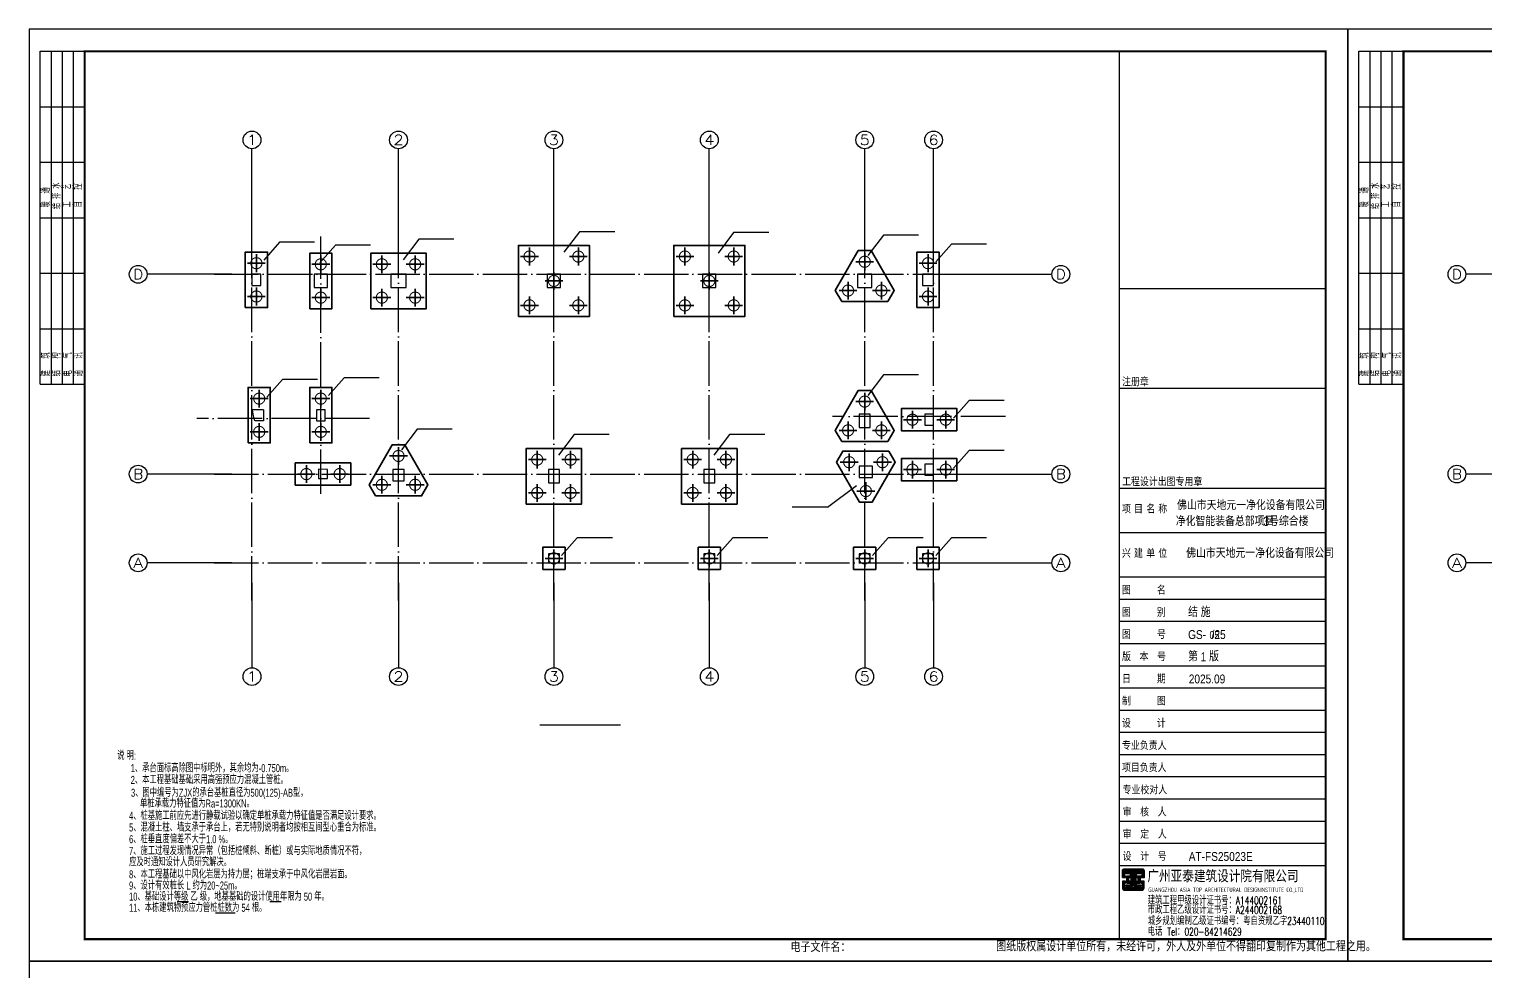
# Model space of a CAD drawing. Extents: x 299218 to 746073, y -331171 to -40619.
# Drawn here: x 430260 to 495875, y -257919 to -215444 of the extents above; entities that cross this region are included whole.
import ezdxf
from ezdxf.enums import TextEntityAlignment as Align

# ---------------------------------------------------------------- set-up
doc = ezdxf.new("R2010")
doc.units = 0
doc.header["$LTSCALE"] = 1000
doc.header["$MEASUREMENT"] = 0
doc.linetypes.add('DOTE', pattern=[2.42, 2, -0.2, 0.02, -0.2])
doc.linetypes.add('短虚线', pattern=[187.5, 125, -62.5])
for name, color, linetype in [('13', 4, 'Continuous'), ('14', 2, 'Continuous'), ('_0', 7, 'Continuous'), ('AXIS', 3, 'Continuous'), ('AXIS_TEXT', 7, 'Continuous'), ('DIM_SYMB', 3, 'Continuous'), ('DOTE', 1, 'Continuous'), ('PUB_TEXT', 7, 'Continuous'), ('PUB_TITLE', 4, 'Continuous'), ('柱线', 2, 'Continuous')]:
    doc.layers.add(name, color=color, linetype=linetype)
doc.layers.add('承台', color=32, linetype='Continuous', lineweight=35)
doc.layers.add('桩', color=6, linetype='Continuous', lineweight=18)
doc.styles.add('_HZTXT', font='gs_txt.shx', dxfattribs={"width": 0.8, "bigfont": 'gs_hztxt.shx'})
doc.styles.add('_TCH_AXIS', font='COMPLEX', dxfattribs={"bigfont": 'GBCBIG'})
doc.styles.add('COMPLEX', font='COMPLEX')
doc.styles.add('GS_Rein', font='GS_TXT.shx', dxfattribs={"width": 0.7, "bigfont": 'GS_HZTXT.shx'})
doc.styles.add('HT', font='')
doc.styles.add('HZTXT', font='txt.shx', dxfattribs={"bigfont": 'hztxt.shx'})
doc.styles.add('hztxt0', font='romans.shx', dxfattribs={"bigfont": 'gbcbig0.shx'})
doc.styles.get("Standard").update_dxf_attribs({"font": 'gbenor.shx', "bigfont": 'gbcbig.shx'})
doc.styles.add('宋体', font='')
doc.styles.get('HT').set_extended_font_data('SimHei')
doc.styles.get('宋体').set_extended_font_data('SimSun')

# ---------------------------------------------------------------- blocks, each defined once
blk = doc.blocks.new('_AXISO')
blk.add_circle((0, 0), 0.5)
at = {"layer": 'AXIS_TEXT', "style": 'COMPLEX', "width": 1.041667}
blk.add_attdef('A', text='', height=0.56, dxfattribs=at).set_placement((-0.25, -0.28), (0.25, -0.28), align=Align.FIT)
blk = doc.blocks.new('zw-10')
at = {"layer": 'AXIS'}
for p, q in [((-949035, -406077), (-949035, -401324)), ((-942435, -406077), (-942435, -401324)), ((-935435, -406077), (-935435, -401324)), ((-928435, -406077), (-928435, -401324)), ((-921435, -406077), (-921435, -401324)), ((-918335, -406077), (-918335, -401324)), ((-949935, -406977), (-953760, -406977)), ((-917435, -406977), (-913002, -406977)), ((-949935, -415977), (-953760, -415977)), ((-917435, -415977), (-913002, -415977)), ((-949935, -419977), (-953760, -419977)), ((-917435, -419977), (-913002, -419977)), ((-949035, -420877), (-949035, -424702)), ((-942435, -420877), (-942435, -424702)), ((-935435, -420877), (-935435, -424702)), ((-928435, -420877), (-928435, -424702)), ((-921435, -420877), (-921435, -424702)), ((-918335, -420877), (-918335, -424702))]:
    blk.add_line(p, q, dxfattribs=at)
at = {"layer": 'DOTE', "linetype": 'DOTE'}
for p, q in [((-949035, -421677), (-949035, -405277)), ((-945935, -416868), (-945935, -405277)), ((-942435, -421677), (-942435, -405277)), ((-935435, -421677), (-935435, -405277)), ((-928435, -421677), (-928435, -405277)), ((-921435, -421677), (-921435, -405277)), ((-918335, -421677), (-918335, -405277)), ((-950735, -406977), (-916635, -406977)), ((-943738, -413477), (-951524, -413477)), ((-915100, -413377), (-922887, -413377)), ((-950735, -415977), (-916635, -415977)), ((-950735, -419977), (-916635, -419977))]:
    blk.add_line(p, q, dxfattribs=at)
at = {"layer": 'AXIS'}
ref = blk.add_blockref('_AXISO', (-949035, -400924), dxfattribs=dict(at, xscale=800, yscale=800, zscale=800))
ref.add_attrib('A', '1', dxfattribs={"layer": 'AXIS_TEXT', "height": 453, "style": '_TCH_AXIS', "width": 2.333333}).set_placement((-949261, -401150), (-948809, -401150), align=Align.FIT)
ref = blk.add_blockref('_AXISO', (-942435, -400924), dxfattribs=dict(at, xscale=800, yscale=800, zscale=800))
ref.add_attrib('A', '2', dxfattribs={"layer": 'AXIS_TEXT', "height": 453, "style": '_TCH_AXIS', "width": 1.5}).set_placement((-942661, -401150), (-942209, -401150), align=Align.FIT)
ref = blk.add_blockref('_AXISO', (-935435, -400924), dxfattribs=dict(at, xscale=800, yscale=800, zscale=800))
ref.add_attrib('A', '3', dxfattribs={"layer": 'AXIS_TEXT', "height": 453, "style": '_TCH_AXIS', "width": 1.5}).set_placement((-935661, -401150), (-935209, -401150), align=Align.FIT)
ref = blk.add_blockref('_AXISO', (-928435, -400924), dxfattribs=dict(at, xscale=800, yscale=800, zscale=800))
ref.add_attrib('A', '4', dxfattribs={"layer": 'AXIS_TEXT', "height": 453, "style": '_TCH_AXIS', "width": 1.3125}).set_placement((-928661, -401150), (-928209, -401150), align=Align.FIT)
ref = blk.add_blockref('_AXISO', (-921435, -400924), dxfattribs=dict(at, xscale=800, yscale=800, zscale=800))
ref.add_attrib('A', '5', dxfattribs={"layer": 'AXIS_TEXT', "height": 453, "style": '_TCH_AXIS', "width": 1.5}).set_placement((-921661, -401150), (-921209, -401150), align=Align.FIT)
ref = blk.add_blockref('_AXISO', (-918335, -400924), dxfattribs=dict(at, xscale=800, yscale=800, zscale=800))
ref.add_attrib('A', '6', dxfattribs={"layer": 'AXIS_TEXT', "height": 453, "style": '_TCH_AXIS', "width": 1.5}).set_placement((-918561, -401150), (-918109, -401150), align=Align.FIT)
ref = blk.add_blockref('_AXISO', (-954160, -406977), dxfattribs=dict(at, xscale=800, yscale=800, zscale=800))
ref.add_attrib('A', 'D', dxfattribs={"layer": 'AXIS_TEXT', "height": 453, "style": '_TCH_AXIS', "width": 1.235294}).set_placement((-954386, -407203), (-953934, -407203), align=Align.FIT)
ref = blk.add_blockref('_AXISO', (-912602, -406977), dxfattribs=dict(at, xscale=800, yscale=800, zscale=800))
ref.add_attrib('A', 'D', dxfattribs={"layer": 'AXIS_TEXT', "height": 453, "style": '_TCH_AXIS', "width": 1.235294}).set_placement((-912828, -407203), (-912375, -407203), align=Align.FIT)
ref = blk.add_blockref('_AXISO', (-954160, -415977), dxfattribs=dict(at, xscale=800, yscale=800, zscale=800))
ref.add_attrib('A', 'B', dxfattribs={"layer": 'AXIS_TEXT', "height": 453, "style": '_TCH_AXIS', "width": 1.235294}).set_placement((-954386, -416203), (-953934, -416203), align=Align.FIT)
ref = blk.add_blockref('_AXISO', (-912602, -415977), dxfattribs=dict(at, xscale=800, yscale=800, zscale=800))
ref.add_attrib('A', 'B', dxfattribs={"layer": 'AXIS_TEXT', "height": 453, "style": '_TCH_AXIS', "width": 1.235294}).set_placement((-912828, -416203), (-912375, -416203), align=Align.FIT)
ref = blk.add_blockref('_AXISO', (-954160, -419977), dxfattribs=dict(at, xscale=800, yscale=800, zscale=800))
ref.add_attrib('A', 'A', dxfattribs={"layer": 'AXIS_TEXT', "height": 453, "style": '_TCH_AXIS', "width": 1.166667}).set_placement((-954386, -420203), (-953934, -420203), align=Align.FIT)
ref = blk.add_blockref('_AXISO', (-912602, -419977), dxfattribs=dict(at, xscale=800, yscale=800, zscale=800))
ref.add_attrib('A', 'A', dxfattribs={"layer": 'AXIS_TEXT', "height": 453, "style": '_TCH_AXIS', "width": 1.166667}).set_placement((-912828, -420203), (-912375, -420203), align=Align.FIT)
ref = blk.add_blockref('_AXISO', (-949035, -425102), dxfattribs=dict(at, xscale=800, yscale=800, zscale=800))
ref.add_attrib('A', '1', dxfattribs={"layer": 'AXIS_TEXT', "height": 453, "style": '_TCH_AXIS', "width": 2.333333}).set_placement((-949261, -425328), (-948809, -425328), align=Align.FIT)
ref = blk.add_blockref('_AXISO', (-942435, -425102), dxfattribs=dict(at, xscale=800, yscale=800, zscale=800))
ref.add_attrib('A', '2', dxfattribs={"layer": 'AXIS_TEXT', "height": 453, "style": '_TCH_AXIS', "width": 1.5}).set_placement((-942661, -425328), (-942209, -425328), align=Align.FIT)
ref = blk.add_blockref('_AXISO', (-935435, -425102), dxfattribs=dict(at, xscale=800, yscale=800, zscale=800))
ref.add_attrib('A', '3', dxfattribs={"layer": 'AXIS_TEXT', "height": 453, "style": '_TCH_AXIS', "width": 1.5}).set_placement((-935661, -425328), (-935209, -425328), align=Align.FIT)
ref = blk.add_blockref('_AXISO', (-928435, -425102), dxfattribs=dict(at, xscale=800, yscale=800, zscale=800))
ref.add_attrib('A', '4', dxfattribs={"layer": 'AXIS_TEXT', "height": 453, "style": '_TCH_AXIS', "width": 1.3125}).set_placement((-928661, -425328), (-928209, -425328), align=Align.FIT)
ref = blk.add_blockref('_AXISO', (-921435, -425102), dxfattribs=dict(at, xscale=800, yscale=800, zscale=800))
ref.add_attrib('A', '5', dxfattribs={"layer": 'AXIS_TEXT', "height": 453, "style": '_TCH_AXIS', "width": 1.5}).set_placement((-921661, -425328), (-921209, -425328), align=Align.FIT)
ref = blk.add_blockref('_AXISO', (-918335, -425102), dxfattribs=dict(at, xscale=800, yscale=800, zscale=800))
ref.add_attrib('A', '6', dxfattribs={"layer": 'AXIS_TEXT', "height": 453, "style": '_TCH_AXIS', "width": 1.5}).set_placement((-918561, -425328), (-918109, -425328), align=Align.FIT)
blk = doc.blocks.new('首层墙柱模板')
at = {"layer": '柱线', "color": 6}
for points in [[(-1105943, -453479), (-1105543, -453479), (-1105543, -452979), (-1105943, -452979)], [(-1103143, -453579), (-1102543, -453579), (-1102543, -452979), (-1103143, -452979)], [(-1099693, -453579), (-1098993, -453579), (-1098993, -452979), (-1099693, -452979)], [(-1092643, -453579), (-1092043, -453579), (-1092043, -452979), (-1092643, -452979)], [(-1085643, -453579), (-1085043, -453579), (-1085043, -452979), (-1085643, -452979)], [(-1078668, -453579), (-1078018, -453579), (-1078018, -452979), (-1078668, -452979)], [(-1075743, -453479), (-1075243, -453479), (-1075243, -452979), (-1075743, -452979)], [(-1103043, -459579), (-1102643, -459579), (-1102643, -459079), (-1103043, -459079)], [(-1078593, -459879), (-1078093, -459879), (-1078093, -459279), (-1078593, -459279)], [(-1075643, -459779), (-1075243, -459779), (-1075243, -459279), (-1075643, -459279)], [(-1102943, -462179), (-1102543, -462179), (-1102543, -461779), (-1102943, -461764)], [(-1099593, -462279), (-1099093, -462279), (-1099093, -461779), (-1099593, -461779)], [(-1092593, -462379), (-1092093, -462379), (-1092093, -461779), (-1092593, -461779)], [(-1085593, -462379), (-1085093, -462379), (-1085093, -461779), (-1085593, -461779)], [(-1078593, -462129), (-1077993, -462129), (-1077993, -461629), (-1078593, -461629)], [(-1075643, -462029), (-1075243, -462029), (-1075243, -461529), (-1075643, -461529)], [(-1092593, -465979), (-1092093, -465979), (-1092093, -465579), (-1092593, -465579)], [(-1085593, -465979), (-1085093, -465979), (-1085093, -465579), (-1085593, -465579)], [(-1078593, -465979), (-1078093, -465979), (-1078093, -465579), (-1078593, -465579)], [(-1075743, -465979), (-1075243, -465979), (-1075243, -465579), (-1075743, -465579)]]:
    blk.add_lwpolyline(points, close=True, dxfattribs=at)
for points in [[(-1105418, -459079), (-1105919, -459079)], [(-1105818, -459579), (-1105844, -459479), (-1105878, -459351), (-1105919, -459079)], [(-1105418, -459079), (-1105418, -459579), (-1105818, -459579)]]:
    blk.add_lwpolyline(points, dxfattribs=at)
blk = doc.blocks.new('ZSM1')
for p, q in [((481923, -59895), (482826, -59895)), ((489334, -59895), (490236, -59895)), ((484993, -60785), (486557, -60785))]:
    blk.add_line(p, q)
at = {"style": 'GS_Rein', "width": 0.7}
for s, p in [('说 明:', (477123, -48544, 772)), ('2、本工程基础基础采用高强预应力混凝土管桩。', (478203, -50477)), ('3、图中编号为ZJX的承台基桩直径为500(125)-AB型，', (478226, -51506, 772)), ('4、桩基施工前应先进行静载试验以确定单桩承载力特征值是否满足设计要求。', (478068, -53345, 772)), ('5、混凝土柱、墙支承于承台上，若无特别说明者均按相互间型心重合为标准。', (478068, -54283, 772)), ('6、桩垂直度偏差不大于1.0 %%%。', (478068, -55223, 772)), ('7、施工过程发现情况异常（包括桩倾斜、断桩）或与实际地质情况不符，', (478068, -56161, 772)), ('应及时通知设计人员研究解决。', (478071, -57056, 772)), ('10、基础设计等级 乙 级，地基基础的设计使用年限为 50 年。', (478068, -59817, 772)), ('11、本栋建筑物预应力管桩桩数为 54 根。', (478068, -60708, 772))]:
    blk.add_text(s, height=640, dxfattribs=at).set_placement(p)
at = {"color": 6, "style": 'GS_Rein', "width": 0.7}
for s, p in [('1、承台面标高除图中标明外，其余均为-0.750m。', (478203, -49539)), ('单桩承载力特征值为Ra=1300KN。', (478945, -52366, 772)), ('8、本工程基础以中风化岩层为持力层；桩端支承于中风化岩层岩面。', (478068, -58036, 772)), ('9、设计有效桩长 L 约为20~25m。', (478068, -58927, 772))]:
    blk.add_text(s, height=640, dxfattribs=at).set_placement(p)
blk = doc.blocks.new('弘吉车间2')
at = {"layer": '14'}
h = blk.add_hatch(dxfattribs=at)
h.set_pattern_fill('ANSI31', color=256, scale=100, angle=135, style=0)
h.set_pattern_definition([(180, (-226475.39, -78017.824), (-3e-15, -12.5), [])])
edge = h.paths.add_edge_path()
edge.add_line((-9011, 2855), (-9011, 2773))
edge.add_line((-9011, 2773), (-9152, 2773))
edge.add_line((-9152, 2773), (-9152, 3084))
edge.add_arc((-9062, 3084), 90, 90, 180, ccw=False)
edge.add_line((-9062, 3174), (-8271, 3174))
edge.add_arc((-8271, 3084), 90, 0, 90, ccw=False)
edge.add_line((-8181, 3084), (-8181, 2768))
edge.add_line((-8181, 2768), (-8311, 2768))
edge.add_line((-8311, 2768), (-8311, 2862))
edge.add_line((-8311, 2862), (-8282, 2862))
edge.add_line((-8282, 2862), (-8268, 2862))
edge.add_line((-8268, 2862), (-8268, 3074))
edge.add_line((-8268, 3074), (-9055, 3074))
edge.add_line((-9055, 3074), (-9055, 2855))
edge.add_line((-9055, 2855), (-9011, 2855))
h.paths.add_polyline_path([(-8629, 2622), (-8629, 3030), (-8321, 3030), (-8321, 2942), (-8535, 2942), (-8535, 2855), (-8362, 2855), (-8362, 2525), (-8542, 2525), (-8542, 2442), (-8320, 2442), (-8320, 2365), (-8628, 2365), (-8628, 2526), (-8697, 2526), (-8697, 2365), (-9006, 2365), (-9006, 2442), (-8784, 2442), (-8784, 2525), (-8963, 2525), (-8963, 2855), (-8790, 2855), (-8790, 2942), (-9004, 2942), (-9004, 3030), (-8697, 3030), (-8697, 2622)])
h.paths.add_polyline_path([(-8874, 2772), (-8776, 2772), (-8776, 2616), (-8874, 2616)], flags=16)
h.paths.add_polyline_path([(-8452, 2772), (-8549, 2772), (-8549, 2616), (-8452, 2616)], flags=16)
edge = h.paths.add_edge_path()
edge.add_line((-9011, 2525), (-9011, 2607))
edge.add_line((-9011, 2607), (-9152, 2607))
edge.add_line((-9152, 2607), (-9152, 2296))
edge.add_arc((-9062, 2296), 90, 180, 270)
edge.add_line((-9062, 2206), (-8271, 2206))
edge.add_arc((-8271, 2296), 90, 270, 360)
edge.add_line((-8181, 2296), (-8181, 2612))
edge.add_line((-8181, 2612), (-8311, 2612))
edge.add_line((-8311, 2612), (-8311, 2518))
edge.add_line((-8311, 2518), (-8282, 2518))
edge.add_line((-8282, 2518), (-8268, 2518))
edge.add_line((-8268, 2518), (-8268, 2306))
edge.add_line((-8268, 2306), (-9055, 2306))
edge.add_line((-9055, 2306), (-9055, 2525))
edge.add_line((-9055, 2525), (-9011, 2525))
for p, q in [((-9300, 29320), (-9300, 0)), ((-9300, 29320), (0, 29320)), ((-9300, 24820), (0, 24820)), ((-9300, 20320), (0, 20320)), ((-9300, 18320), (0, 18320)), ((-9300, 16320), (0, 16320)), ((-9300, 15320), (0, 15320)), ((-9300, 14320), (0, 14320)), ((-9300, 13320), (0, 13320)), ((-9300, 12320), (0, 12320)), ((-9300, 11320), (0, 11320)), ((-9300, 10320), (0, 10320)), ((-9300, 9320), (0, 9320)), ((-9300, 8320), (0, 8320)), ((-9300, 7320), (0, 7320)), ((-9300, 6320), (0, 6320)), ((-9300, 5320), (0, 5320)), ((-9300, 4320), (0, 4320)), ((-9300, 3320), (0, 3320)), ((-9300, 3320), (0, 3320))]:
    blk.add_line(p, q, dxfattribs=at)
for points in [[(-9300, 0), (0, 0), (0, 40000), (-9300, 40000)], [(-8874, 2772), (-8776, 2772), (-8776, 2616), (-8874, 2616)], [(-8452, 2772), (-8549, 2772), (-8549, 2616), (-8452, 2616)]]:
    blk.add_lwpolyline(points, close=True, dxfattribs=at)
for points in [[(-9011, 2855), (-9011, 2773), (-9152, 2773), (-9152, 3084, -0.414214), (-9062, 3174), (-8271, 3174, -0.414214), (-8181, 3084), (-8181, 2768), (-8311, 2768), (-8311, 2862), (-8282, 2862), (-8268, 2862), (-8268, 3074), (-9055, 3074), (-9055, 2855)], [(-9011, 2525), (-9011, 2607), (-9152, 2607), (-9152, 2296, 0.414214), (-9062, 2206), (-8271, 2206, 0.414214), (-8181, 2296), (-8181, 2612), (-8311, 2612), (-8311, 2518), (-8282, 2518), (-8268, 2518), (-8268, 2306), (-9055, 2306), (-9055, 2525)]]:
    blk.add_lwpolyline(points, format="xyb", close=True, dxfattribs=at)
blk.add_lwpolyline([(-8629, 2622), (-8629, 2622), (-8629, 3030), (-8321, 3030), (-8321, 2942), (-8535, 2942), (-8535, 2855), (-8362, 2855), (-8362, 2525), (-8542, 2525), (-8542, 2442), (-8320, 2442), (-8320, 2365), (-8628, 2365), (-8628, 2526), (-8697, 2526), (-8697, 2365), (-9006, 2365), (-9006, 2442), (-8784, 2442), (-8784, 2525), (-8963, 2525), (-8963, 2855), (-8790, 2855), (-8790, 2942), (-9004, 2942), (-9004, 3030), (-8697, 3030), (-8697, 2622), (-8629, 2622)], dxfattribs=at)
at = {"layer": '13', "color": 7, "style": '_HZTXT', "width": 0.85}
for s, height, p in [('佛山市天地元一净化设备有限公司', 417.91, (-6694, 19336)), ('净化智能装备总部项目-', 417.91, (-6750, 18616)), ('3号综合楼', 417.9, (-2815, 18616)), ('佛山市天地元一净化设备有限公司', 417.91, (-6282, 17179)), ('结 施', 400, (-6198, 14522)), ('GS-  /25', 400, (-6198, 13522)), ('第 1 版', 400, (-6198, 12522)), ('2025.09', 400, (-6166, 11522)), ('AT-FS25023E', 400, (-6166, 3522))]:
    blk.add_text(s, height=height, dxfattribs=at).set_placement(p)
at = {"layer": '13', "style": 'HZTXT', "width": 0.7}
for s, p in [('建筑工程甲级设计证书号：A144002161', (-8015, 1568)), ('市政工程乙级设计证书号：A244002168', (-8015, 1144)), ('城乡规划编制乙级证书编号：粤自资规乙字23440110', (-8015, 639)), ('电话 Tel：020-84214629', (-8015, 159))]:
    blk.add_text(s, height=350, rotation=359.99972, dxfattribs=at).set_placement(p)
at = {"layer": '14'}
for s, height, style, width, p in [('注册章', 350, '宋体', 0.82, (-9173, 24949)), ('工程设计出图专用章', 350, '宋体', 0.82, (-9173, 20449)), ('项', 350, '宋体', 0.82, (-9176, 19220)), ('目', 350, '宋体', 0.82, (-8632, 19220)), ('名', 350, '宋体', 0.82, (-8081, 19220)), ('称', 350, '宋体', 0.82, (-7542, 19220)), ('兴', 350, '宋体', 0.82, (-9176, 17220)), ('建', 350, '宋体', 0.82, (-8632, 17220)), ('单', 350, '宋体', 0.82, (-8081, 17220)), ('位', 350, '宋体', 0.82, (-7542, 17220)), ('图      名', 350, '宋体', 0.82, (-9176, 15566)), ('图      别', 350, '宋体', 0.82, (-9176, 14566)), ('图      号', 350, '宋体', 0.82, (-9176, 13566)), ('版  本  号', 350, '宋体', 0.82, (-9176, 12566)), ('日      期', 350, '宋体', 0.82, (-9176, 11566)), ('制      图', 350, '宋体', 0.82, (-9176, 10566)), ('设      计', 350, '宋体', 0.82, (-9176, 9566)), ('专业负责人', 350, '宋体', 0.82, (-9176, 8566)), ('项目负责人', 350, '宋体', 0.82, (-9176, 7566)), ('专业校对人', 350, '宋体', 0.82, (-9149, 6566, -24845)), ('审  核  人', 350, '宋体', 0.82, (-9149, 5566, -24845)), ('审  定  人', 350, '宋体', 0.82, (-9149, 4566, -24845)), ('设  计  号', 350, '宋体', 0.82, (-9149, 3566, -24845)), ('广州亚泰建筑设计院有限公司', 480, 'HT', 0.8, (-8033, 2612))]:
    blk.add_text(s, height=height, dxfattribs=dict(at, style=style, width=width)).set_placement(p)
at = {"layer": '14', "width": 0.8}
blk.add_text('GUANGZHOU ASIA TOP ARCHITECTURAL DESIGNINSTITUTE CO.,LTD', height=198, rotation=359.99972, dxfattribs=at).set_placement((-7987, 2124, -24845))
at = {"layer": '14', "style": 'hztxt0'}
for s, p in [('电子文件名：', (-24105, -584)), ('图纸版权属设计单位所有，未经许可，外人及外单位不得翻印复制作为其他工程之用。', (-14838, -548))]:
    blk.add_text(s, height=450, rotation=359.99972, dxfattribs=at).set_placement(p)
blk = doc.blocks.new('$titleblk$00000095')
for p, q in [((-150, 20), (-150, 0)), ((-150, 20), (0, 20)), ((-125, 20), (-125, 0)), ((-100, 20), (-100, 0)), ((-75, 20), (-75, 0)), ((-75, 20), (-75, 0)), ((-50, 20), (-50, 0)), ((-25, 20), (-25, 0)), ((0, 20), (0, 0)), ((-150, 15), (-75, 15)), ((-75, 15), (0, 15)), ((-150, 10), (-75, 10)), ((-75, 10), (0, 10)), ((-150, 5), (-75, 5)), ((-75, 5), (0, 5))]:
    blk.add_line(p, q)
at = {"width": 0.8}
for s, p in [('结   构', (-146.45, 10.91)), ('建   筑', (-146.45, 15.65)), ('给 排 水', (-71.03, 10.9)), ('暖  通', (-70.35, 15.73)), ('电   气', (-146.45, 5.65)), ('工   艺', (-70.35, 6.13)), ('通   讯', (-146.45, 0.88)), ('自   控', (-70.35, 1.24))]:
    blk.add_text(s, height=3.509, dxfattribs=at).set_placement(p)

msp = doc.modelspace()

# ---------------------------------------------------------------- linework, layer by layer
at = {"layer": 'DIM_SYMB', "const_width": 70}
msp.add_lwpolyline([(453254.8, -246797.5), (456897.1, -246797.5)], dxfattribs=at)
at = {"layer": 'PUB_TEXT', "color": 2}
for p, q in [((441538.1, -225049), (440832.7, -225846.4)), ((443118.6, -225049), (441538.1, -225049)), ((447810.8, -224905.3), (447105.4, -225832.6)), ((449391.3, -224905.3), (447810.8, -224905.3)), ((455056.6, -224570), (454351.3, -225497.4)), ((456637.2, -224570), (455056.6, -224570)), ((461994, -224609.3), (461288.7, -225536.7)), ((463574.5, -224609.3), (461994, -224609.3)), ((468738.8, -224720.7), (468033.5, -225648.1)), ((470319.4, -224720.7), (468738.8, -224720.7)), ((444053.9, -225175.6), (443348.5, -225972.9)), ((445634.4, -225175.6), (444053.9, -225175.6)), ((471800.2, -225125.6), (471094.8, -225922.9)), ((473380.7, -225125.6), (471800.2, -225125.6)), ((441675.3, -231225.6), (440969.9, -232022.9)), ((443255.8, -231225.6), (441675.3, -231225.6)), ((444450.2, -231160.2), (443744.8, -231957.5)), ((446030.7, -231160.2), (444450.2, -231160.2)), ((468738.8, -231020.7), (468033.5, -231948.1)), ((470319.4, -231020.7), (468738.8, -231020.7)), ((472600.2, -232175.6), (471894.8, -232972.9)), ((474180.7, -232175.6), (472600.2, -232175.6)), ((447738.8, -233470.7), (447033.5, -234398.1)), ((449319.4, -233470.7), (447738.8, -233470.7)), ((454810.8, -233705.3), (454105.4, -234632.6)), ((456391.3, -233705.3), (454810.8, -233705.3)), ((461810.8, -233705.3), (461105.4, -234632.6)), ((463391.3, -233705.3), (461810.8, -233705.3)), ((472600.2, -234425.6), (471894.8, -235222.9)), ((474180.7, -234425.6), (472600.2, -234425.6)), ((466214.7, -236976.9), (467519.7, -236002.7)), ((466214.7, -236976.9), (464634.1, -236976.9)), ((454950.2, -238360.2), (454244.8, -239157.5)), ((456530.7, -238360.2), (454950.2, -238360.2)), ((461950.2, -238360.2), (461244.8, -239157.5)), ((463530.7, -238360.2), (461950.2, -238360.2)), ((468950.2, -238360.2), (468244.8, -239157.5)), ((470530.7, -238360.2), (468950.2, -238360.2)), ((471800.2, -238360.2), (471094.8, -239157.5)), ((473380.7, -238360.2), (471800.2, -238360.2))]:
    msp.add_line(p, q, dxfattribs=at)
at = {"layer": 'PUB_TITLE'}
for points in [[(430260.2, -257443.9), (489660.2, -257443.9), (489660.2, -215443.9), (430260.2, -215443.9)], [(489660.2, -257443.9), (549060.2, -257443.9), (549060.2, -215443.9), (489660.2, -215443.9)], [(430260.2, -316843.9), (514360.2, -316843.9), (514360.2, -257443.9), (430260.2, -257443.9)]]:
    msp.add_lwpolyline(points, close=True, dxfattribs=at)
at = {"layer": 'PUB_TITLE', "const_width": 100}
for points in [[(432760.2, -256443.9), (488660.2, -256443.9), (488660.2, -216443.9), (432760.2, -216443.9)], [(492160.2, -256443.9), (548060.2, -256443.9), (548060.2, -216443.9), (492160.2, -216443.9)]]:
    msp.add_lwpolyline(points, close=True, dxfattribs=at)
at = {"layer": '承台', "color": 2}
for p, q in [((440497.6, -226390), (440497.6, -225590)), ((443397.6, -226440), (443397.6, -225640)), ((446147.6, -226440), (446147.6, -225640)), ((447647.6, -226440), (447647.6, -225640)), ((452397.6, -225690), (453197.6, -225690)), ((452797.6, -226090), (452797.6, -225290)), ((454597.6, -225690), (455397.6, -225690)), ((454997.6, -226090), (454997.6, -225290)), ((459397.6, -225690), (460197.6, -225690)), ((459797.6, -226090), (459797.6, -225290)), ((461597.6, -225690), (462397.6, -225690)), ((461997.6, -226090), (461997.6, -225290)), ((467897.6, -226324), (467897.6, -225524)), ((470747.6, -226390), (470747.6, -225590)), ((440097.6, -225990), (440897.6, -225990)), ((442997.6, -226040), (443797.6, -226040)), ((445747.6, -226040), (446547.6, -226040)), ((447247.6, -226040), (448047.6, -226040)), ((467497.6, -225924), (468297.6, -225924)), ((470347.6, -225990), (471147.6, -225990)), ((453497.6, -226790), (454297.6, -226790)), ((453897.6, -227190), (453897.6, -226390)), ((460497.6, -226790), (461297.6, -226790)), ((460897.6, -227190), (460897.6, -226390)), ((467147.6, -227623), (467147.6, -226823)), ((468647.6, -227623), (468647.6, -226823)), ((440097.6, -227490), (440897.6, -227490)), ((440497.6, -227890), (440497.6, -227090)), ((442997.6, -227540), (443797.6, -227540)), ((443397.6, -227940), (443397.6, -227140)), ((445747.6, -227540), (446547.6, -227540)), ((446147.6, -227940), (446147.6, -227140)), ((447247.6, -227540), (448047.6, -227540)), ((447647.6, -227940), (447647.6, -227140)), ((452797.6, -228290), (452797.6, -227490)), ((454997.6, -228290), (454997.6, -227490)), ((459797.6, -228290), (459797.6, -227490)), ((461997.6, -228290), (461997.6, -227490)), ((466747.6, -227223), (467547.6, -227223)), ((468247.6, -227223), (469047.6, -227223)), ((470347.6, -227490), (471147.6, -227490)), ((470747.6, -227890), (470747.6, -227090)), ((452397.6, -227890), (453197.6, -227890)), ((454597.6, -227890), (455397.6, -227890)), ((459397.6, -227890), (460197.6, -227890)), ((461597.6, -227890), (462397.6, -227890)), ((440222.7, -232090), (441022.7, -232090)), ((440622.7, -232490), (440622.7, -231690)), ((442997.6, -232090), (443797.6, -232090)), ((443397.6, -232490), (443397.6, -231690)), ((467497.6, -232224), (468297.6, -232224)), ((467897.6, -232624), (467897.6, -231824)), ((470047.6, -233440), (470047.6, -232640)), ((471547.6, -233440), (471547.6, -232640)), ((440622.7, -233990), (440622.7, -233190)), ((443397.6, -233990), (443397.6, -233190)), ((466747.6, -233523), (467547.6, -233523)), ((467147.6, -233923), (467147.6, -233123)), ((468247.6, -233523), (469047.6, -233523)), ((468647.6, -233923), (468647.6, -233123)), ((469647.6, -233040), (470447.6, -233040)), ((471147.6, -233040), (471947.6, -233040)), ((440222.7, -233590), (441022.7, -233590)), ((442997.6, -233590), (443797.6, -233590)), ((446497.6, -234674), (447297.6, -234674)), ((446897.6, -235074), (446897.6, -234274)), ((452747.6, -234840), (453547.6, -234840)), ((453147.6, -235240), (453147.6, -234440)), ((454247.6, -234840), (455047.6, -234840)), ((454647.6, -235240), (454647.6, -234440)), ((459747.6, -234840), (460547.6, -234840)), ((460147.6, -235240), (460147.6, -234440)), ((461247.6, -234840), (462047.6, -234840)), ((461647.6, -235240), (461647.6, -234440)), ((467197.6, -235357), (467197.6, -234557)), ((468697.6, -235357), (468697.6, -234557)), ((470047.6, -235690), (470047.6, -234890)), ((471547.6, -235690), (471547.6, -234890)), ((442347.6, -235490), (443147.6, -235490)), ((442747.6, -235890), (442747.6, -235090)), ((443847.6, -235490), (444647.6, -235490)), ((444247.6, -235890), (444247.6, -235090)), ((466797.6, -234957), (467597.6, -234957)), ((468297.6, -234957), (469097.6, -234957)), ((469647.6, -235290), (470447.6, -235290)), ((471147.6, -235290), (471947.6, -235290)), ((445747.6, -235973), (446547.6, -235973)), ((446147.6, -236373), (446147.6, -235573)), ((447247.6, -235973), (448047.6, -235973)), ((447647.6, -236373), (447647.6, -235573)), ((453147.6, -236740), (453147.6, -235940)), ((454647.6, -236740), (454647.6, -235940)), ((460147.6, -236740), (460147.6, -235940)), ((461647.6, -236740), (461647.6, -235940)), ((467947.6, -236656.1), (467947.6, -235856.1)), ((452747.6, -236340), (453547.6, -236340)), ((454247.6, -236340), (455047.6, -236340)), ((459747.6, -236340), (460547.6, -236340)), ((461247.6, -236340), (462047.6, -236340)), ((467547.6, -236256.1), (468347.6, -236256.1)), ((453497.6, -239290), (454297.6, -239290)), ((453897.6, -239690), (453897.6, -238890)), ((460497.6, -239290), (461297.6, -239290)), ((460897.6, -239690), (460897.6, -238890)), ((467497.6, -239290), (468297.6, -239290)), ((467897.6, -239690), (467897.6, -238890)), ((470347.6, -239290), (471147.6, -239290)), ((470747.6, -239690), (470747.6, -238890))]:
    msp.add_line(p, q, dxfattribs=at)
for points in [[(439997.6, -227990), (440997.6, -227990), (440997.6, -225490), (439997.6, -225490)], [(442897.6, -228040), (443897.6, -228040), (443897.6, -225540), (442897.6, -225540)], [(445647.6, -228040), (448147.6, -228040), (448147.6, -225540), (445647.6, -225540)], [(452297.6, -228390), (455497.6, -228390), (455497.6, -225190), (452297.6, -225190)], [(459297.6, -228390), (462497.6, -228390), (462497.6, -225190), (459297.6, -225190)], [(466858.9, -227723), (468936.3, -227723), (469224.9, -227223), (468186.3, -225424), (467608.9, -225424), (466570.2, -227223)], [(470247.6, -227990), (471247.6, -227990), (471247.6, -225490), (470247.6, -225490)], [(440122.7, -234090), (441122.7, -234090), (441122.7, -231590), (440122.7, -231590)], [(442897.6, -234090), (443897.6, -234090), (443897.6, -231590), (442897.6, -231590)], [(466858.9, -234023), (468936.3, -234023), (469224.9, -233523), (468186.3, -231724), (467608.9, -231724), (466570.2, -233523)], [(472047.6, -233540), (472047.6, -232540), (469547.6, -232540), (469547.6, -233540)], [(445858.9, -236473), (447936.3, -236473), (448224.9, -235973), (447186.3, -234174), (446608.9, -234174), (445570.2, -235973)], [(452647.6, -236840), (455147.6, -236840), (455147.6, -234340), (452647.6, -234340)], [(459647.6, -236840), (462147.6, -236840), (462147.6, -234340), (459647.6, -234340)], [(468986.3, -234457), (466908.9, -234457), (466620.2, -234957), (467658.9, -236756.1), (468236.3, -236756.1), (469274.9, -234957)], [(472047.6, -235790), (472047.6, -234790), (469547.6, -234790), (469547.6, -235790)], [(444747.6, -235990), (444747.6, -234990), (442247.6, -234990), (442247.6, -235990)], [(453397.6, -239790), (454397.6, -239790), (454397.6, -238790), (453397.6, -238790)], [(460397.6, -239790), (461397.6, -239790), (461397.6, -238790), (460397.6, -238790)], [(467397.6, -239790), (468397.6, -239790), (468397.6, -238790), (467397.6, -238790)], [(470247.6, -239790), (471247.6, -239790), (471247.6, -238790), (470247.6, -238790)]]:
    msp.add_lwpolyline(points, close=True, dxfattribs=at)
at = {"layer": '桩', "linetype": '短虚线', "lineweight": 18}
for points in [[(452547.6, -225690, 1), (453047.6, -225690, 1)], [(454747.6, -225690, 1), (455247.6, -225690, 1)], [(459547.6, -225690, 1), (460047.6, -225690, 1)], [(461747.6, -225690, 1), (462247.6, -225690, 1)], [(467647.6, -225924, 1), (468147.6, -225924, 1)], [(440247.6, -225990, 1), (440747.6, -225990, 1)], [(443147.6, -226040, 1), (443647.6, -226040, 1)], [(445897.6, -226040, 1), (446397.6, -226040, 1)], [(447397.6, -226040, 1), (447897.6, -226040, 1)], [(470497.6, -225990, 1), (470997.6, -225990, 1)], [(453647.6, -226790, 1), (454147.6, -226790, 1)], [(460647.6, -226790, 1), (461147.6, -226790, 1)], [(466897.6, -227223, 1), (467397.6, -227223, 1)], [(468397.6, -227223, 1), (468897.6, -227223, 1)], [(440247.6, -227490, 1), (440747.6, -227490, 1)], [(443147.6, -227540, 1), (443647.6, -227540, 1)], [(445897.6, -227540, 1), (446397.6, -227540, 1)], [(447397.6, -227540, 1), (447897.6, -227540, 1)], [(452547.6, -227890, 1), (453047.6, -227890, 1)], [(454747.6, -227890, 1), (455247.6, -227890, 1)], [(459547.6, -227890, 1), (460047.6, -227890, 1)], [(461747.6, -227890, 1), (462247.6, -227890, 1)], [(470497.6, -227490, 1), (470997.6, -227490, 1)], [(440372.7, -232090, 1), (440872.7, -232090, 1)], [(443147.6, -232090, 1), (443647.6, -232090, 1)], [(467647.6, -232224, 1), (468147.6, -232224, 1)], [(469797.6, -233040, 1), (470297.6, -233040, 1)], [(471297.6, -233040, 1), (471797.6, -233040, 1)], [(440372.7, -233590, 1), (440872.7, -233590, 1)], [(443147.6, -233590, 1), (443647.6, -233590, 1)], [(466897.6, -233523, 1), (467397.6, -233523, 1)], [(468397.6, -233523, 1), (468897.6, -233523, 1)], [(446647.6, -234674, 1), (447147.6, -234674, 1)], [(452897.6, -234840, 1), (453397.6, -234840, 1)], [(454397.6, -234840, 1), (454897.6, -234840, 1)], [(459897.6, -234840, 1), (460397.6, -234840, 1)], [(461397.6, -234840, 1), (461897.6, -234840, 1)], [(466947.6, -234957, 1), (467447.6, -234957, 1)], [(468447.6, -234957, 1), (468947.6, -234957, 1)], [(442497.6, -235490, 1), (442997.6, -235490, 1)], [(443997.6, -235490, 1), (444497.6, -235490, 1)], [(469797.6, -235290, 1), (470297.6, -235290, 1)], [(471297.6, -235290, 1), (471797.6, -235290, 1)], [(445897.6, -235973, 1), (446397.6, -235973, 1)], [(447397.6, -235973, 1), (447897.6, -235973, 1)], [(452897.6, -236340, 1), (453397.6, -236340, 1)], [(454397.6, -236340, 1), (454897.6, -236340, 1)], [(459897.6, -236340, 1), (460397.6, -236340, 1)], [(461397.6, -236340, 1), (461897.6, -236340, 1)], [(467697.6, -236256.1, 1), (468197.6, -236256.1, 1)], [(453647.6, -239290, 1), (454147.6, -239290, 1)], [(460647.6, -239290, 1), (461147.6, -239290, 1)], [(467647.6, -239290, 1), (468147.6, -239290, 1)], [(470497.6, -239290, 1), (470997.6, -239290, 1)]]:
    msp.add_lwpolyline(points, format="xyb", close=True, dxfattribs=at)

# ---------------------------------------------------------------- block references
for name, p in [('zw-10', (1389332.5, 180486.8)), ('zw-10', (1448732.5, 180486.8)), ('首层墙柱模板', (1546240.5, 226488.9))]:
    msp.add_blockref(name, p)
at = {"xscale": 0.5632000000000001, "yscale": 0.5632000000000001, "zscale": 0.5632000000000001}
msp.add_blockref('ZSM1', (165513.1, -221020.3, -434.7), dxfattribs=at)
at = {"layer": '_0'}
msp.add_blockref('弘吉车间2', (488660.2, -256443.9), dxfattribs=at)
at = {"layer": 'PUB_TITLE', "xscale": 100, "yscale": 100, "zscale": 100, "rotation": 90}
for p in [(432760.2, -216443.9), (492160.2, -216443.9)]:
    msp.add_blockref('$titleblk$00000095', p, dxfattribs=at)

# ---------------------------------------------------------------- texts
at = {"layer": '13', "color": 2, "style": '_HZTXT', "width": 0.85}
msp.add_text('05', height=350, dxfattribs=at).set_placement((483425.7, -242915.3))

doc.saveas('drawing.dxf')
